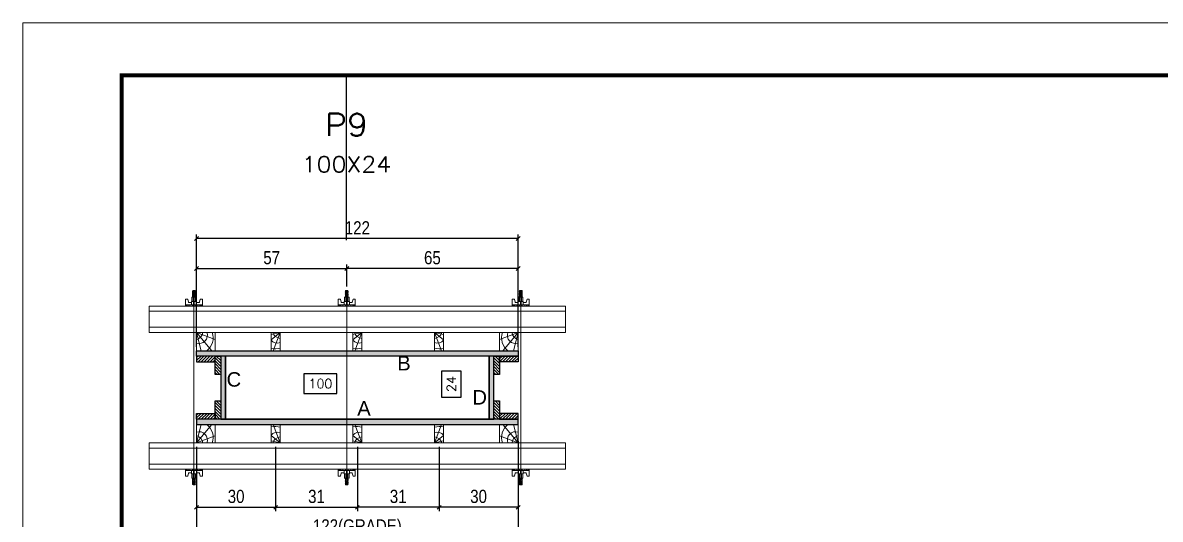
# Model space of a CAD drawing. Extents: x 2201 to 8455, y 252 to 7045.
# Drawn here: x 2201 to 3065, y 3222 to 3599 of the extents above; entities that cross this region are included whole.
import ezdxf
from ezdxf.enums import TextEntityAlignment as Align

# ---------------------------------------------------------------- set-up
doc = ezdxf.new("R2010")
doc.units = 0
doc.linetypes.add('DASHED', pattern=[0.75, 0.5, -0.25])
doc.linetypes.add('HIDDEN', pattern=[0.375, 0.25, -0.125])
for name, color, linetype in [('CHAPA', 1, 'Continuous'), ('Cota Seção (2x)', 241, 'Continuous'), ('Painéis', 200, 'Continuous'), ('SARRAFO', 251, 'Continuous'), ('Texto de Titulo', 7, 'Continuous'), ('Texto Qtd Sarr', 242, 'Continuous'), ('TEXTO_GERAL', 7, 'Continuous')]:
    doc.layers.add(name, color=color, linetype=linetype)
for name, color, linetype, lineweight in [('Folhas', 255, 'Continuous', 9), ('Hachura', 251, 'Continuous', 9), ('Madeira', 126, 'Continuous', 18), ('Perfil Metálico', 224, 'Continuous', 18), ('SARRAFO DE PRESSAO', 251, 'DASHED', 9), ('Texto Seção', 7, 'Continuous', 15)]:
    doc.layers.add(name, color=color, linetype=linetype, lineweight=lineweight)
doc.styles.add('ARIAL', font='arial.ttf')
doc.styles.add('COTA TECNICA 2X', font='techl___.ttf', dxfattribs={"height": 10})
doc.styles.add('ROMANS', font='romans.shx')
doc.dimstyles.new('SECAO PILAR', dxfattribs={"dimtxt": 10, "dimasz": 3, "dimexe": 3, "dimexo": 3, "dimgap": 3, "dimtad": 1, "dimdec": 1, "dimlfac": 0.5, "dimzin": 12, "dimdsep": 46, "dimtxsty": 'COTA TECNICA 2X', "dimblk1": 'OBLIQUE', "dimblk2": 'OBLIQUE', "dimsah": 1, "dimcen": 0.9, "dimclrd": 256, "dimclre": 256, "dimclrt": 256, "dimadec": 1, "dimazin": 3, "dimtfac": 1, "dimtdec": 1, "dimtmove": 0, "dimatfit": 3, "dimfxl": 1, "dimtolj": 1, "dimtzin": 12, "dimarcsym": 0})
doc.dimstyles.new('SECÇÃO 2', dxfattribs={"dimtxt": 7, "dimasz": 6, "dimexe": 0.18, "dimexo": 2, "dimgap": -4, "dimtad": 3, "dimdec": 1, "dimlfac": 0.5, "dimzin": 12, "dimdsep": 46, "dimtxsty": 'ROMANS', "dimblk": 'ARCHTICK', "dimcen": 0.09, "dimse1": 1, "dimse2": 1, "dimsd1": 1, "dimsd2": 1, "dimclrd": 180, "dimclre": 5, "dimclrt": 1, "dimadec": 0, "dimazin": 3, "dimtfac": 1, "dimtdec": 1, "dimtofl": 0, "dimtmove": 0, "dimatfit": 3, "dimldrblk": 'ARCHTICK', "dimfxl": 1, "dimtolj": 1, "dimtzin": 0, "dimarcsym": 0})

# ---------------------------------------------------------------- blocks, each defined once
blk = doc.blocks.new('9999999999')
at = {"layer": 'Folhas'}
blk.add_lwpolyline([(98138.98, 34190.21), (99623.98, 34190.21), (99623.98, 35240.21), (98138.98, 35240.21)], close=True, dxfattribs=at)
at = {"layer": 'Folhas', "color": 30, "const_width": 3}
blk.add_lwpolyline([(98213.98, 34230.21), (99583.98, 34230.21), (99583.98, 35200.21), (98213.98, 35200.21)], close=True, dxfattribs=at)
blk = doc.blocks.new('titulo1')
at = {"layer": 'Defpoints', "color": 252, "linetype": 'HIDDEN', "ltscale": 2}
blk.add_line((0, 0), (0, 125), dxfattribs=at)
at = {"layer": 'Defpoints', "style": 'ROMANS', "oblique": 15}
blk.add_attdef('FOLHA', text='', height=10, dxfattribs=at).set_placement((0, 15.58), align=Align.MIDDLE_CENTER)
at = {"layer": 'Texto Qtd Sarr', "color": 3, "style": 'ROMANS', "oblique": 15}
for tag, height, p in [('TITULO', 17, (0, 71.45)), ('SEÇÃO', 12, (0, 41.55))]:
    blk.add_attdef(tag, text='', height=height, dxfattribs=at).set_placement(p, align=Align.MIDDLE_CENTER)
blk = doc.blocks.new('*D377')
at = {"layer": 'Cota Seção (2x)', "color": 180, "lineweight": -2, "transparency": 16777216}
for p, q in [((2439.81, 3332.46), (2414.81, 3332.46)), ((2414.81, 3332.46), (2414.81, 3317.46)), ((2439.81, 3317.46), (2439.81, 3332.46)), ((2414.81, 3317.46), (2439.81, 3317.46))]:
    blk.add_line(p, q, dxfattribs=at)
at = {"layer": 'Defpoints', "color": 0, "transparency": 16777216}
for p in [(2355.32, 3345.85), (2555.32, 3345.85), (2355.32, 3313.46)]:
    blk.add_point(p, dxfattribs=at)
at = {"layer": 'Cota Seção (2x)', "color": 1, "transparency": 16777216, "insert": (2427.31, 3324.96), "char_height": 7, "attachment_point": 5, "style": 'ROMANS'}
blk.add_mtext('\\A1;100', dxfattribs=at)
blk = doc.blocks.new('_ArchTick')
at = {"color": 0, "linetype": 'ByBlock', "const_width": 0.15}
blk.add_lwpolyline([(-0.5, -0.5), (0.5, 0.5)], dxfattribs=at)
blk = doc.blocks.new('_Oblique')
at = {"color": 0, "linetype": 'ByBlock', "lineweight": -2}
blk.add_line((-0.5, -0.5), (0.5, 0.5), dxfattribs=at)
blk = doc.blocks.new('*D378')
at = {"layer": 'Cota Seção (2x)', "lineweight": -2, "transparency": 16777216}
for p, q in [((2333.32, 3352.85), (2333.32, 3438.14)), ((2577.32, 3352.85), (2577.32, 3438.14)), ((2577.32, 3435.14), (2333.32, 3435.14))]:
    blk.add_line(p, q, dxfattribs=at)
at = {"layer": 'Defpoints', "color": 0, "transparency": 16777216}
for p in [(2333.32, 3435.14), (2333.32, 3349.85), (2577.32, 3349.85)]:
    blk.add_point(p, dxfattribs=at)
at = {"layer": 'Cota Seção (2x)', "lineweight": -2, "transparency": 16777216, "xscale": 3, "yscale": 3, "zscale": 3, "rotation": 180}
blk.add_blockref('_Oblique', (2333.32, 3435.14), dxfattribs=at)
at = {"layer": 'Cota Seção (2x)', "lineweight": -2, "transparency": 16777216, "xscale": 3, "yscale": 3, "zscale": 3}
blk.add_blockref('_Oblique', (2577.32, 3435.14), dxfattribs=at)
at = {"layer": 'Cota Seção (2x)', "transparency": 16777216, "insert": (2455.32, 3443.2), "char_height": 10, "attachment_point": 5, "style": 'COTA TECNICA 2X'}
blk.add_mtext('\\A1;122', dxfattribs=at)
blk = doc.blocks.new('*D379')
at = {"layer": 'Cota Seção (2x)', "lineweight": -2, "transparency": 16777216}
for p, q in [((2447.25, 3398.65), (2447.25, 3415.37)), ((2577.32, 3412.37), (2447.25, 3412.37)), ((2577.32, 3386.85), (2577.32, 3415.37))]:
    blk.add_line(p, q, dxfattribs=at)
at = {"layer": 'Defpoints', "color": 0, "transparency": 16777216}
for p in [(2447.25, 3412.37), (2447.25, 3395.65), (2577.32, 3383.85)]:
    blk.add_point(p, dxfattribs=at)
at = {"layer": 'Cota Seção (2x)', "lineweight": -2, "transparency": 16777216, "xscale": 3, "yscale": 3, "zscale": 3, "rotation": 180}
blk.add_blockref('_Oblique', (2447.25, 3412.37), dxfattribs=at)
at = {"layer": 'Cota Seção (2x)', "lineweight": -2, "transparency": 16777216, "xscale": 3, "yscale": 3, "zscale": 3}
blk.add_blockref('_Oblique', (2577.32, 3412.37), dxfattribs=at)
at = {"layer": 'Cota Seção (2x)', "transparency": 16777216, "insert": (2512.29, 3420.48), "char_height": 10, "attachment_point": 5, "style": 'COTA TECNICA 2X'}
blk.add_mtext('\\A1;65', dxfattribs=at)
blk = doc.blocks.new('*D380')
at = {"layer": 'Cota Seção (2x)', "lineweight": -2, "transparency": 16777216}
for p, q in [((2333.32, 3386.85), (2333.32, 3415.37)), ((2333.32, 3412.37), (2447.25, 3412.37)), ((2447.25, 3398.65), (2447.25, 3415.37))]:
    blk.add_line(p, q, dxfattribs=at)
at = {"layer": 'Defpoints', "color": 0, "transparency": 16777216}
for p in [(2447.25, 3412.37), (2447.25, 3395.65), (2333.32, 3383.85)]:
    blk.add_point(p, dxfattribs=at)
at = {"layer": 'Cota Seção (2x)', "lineweight": -2, "transparency": 16777216, "xscale": 3, "yscale": 3, "zscale": 3, "rotation": 180}
blk.add_blockref('_Oblique', (2333.32, 3412.37), dxfattribs=at)
at = {"layer": 'Cota Seção (2x)', "lineweight": -2, "transparency": 16777216, "xscale": 3, "yscale": 3, "zscale": 3}
blk.add_blockref('_Oblique', (2447.25, 3412.37), dxfattribs=at)
at = {"layer": 'Cota Seção (2x)', "transparency": 16777216, "insert": (2390.29, 3420.48), "char_height": 10, "attachment_point": 5, "style": 'COTA TECNICA 2X'}
blk.add_mtext('\\A1;57', dxfattribs=at)
blk = doc.blocks.new('*D381')
at = {"layer": 'Cota Seção (2x)', "color": 180, "lineweight": -2, "transparency": 16777216}
for p, q in [((2534.18, 3334.42), (2519.18, 3334.42)), ((2519.18, 3334.42), (2519.18, 3314.75)), ((2534.18, 3314.75), (2534.18, 3334.42)), ((2519.18, 3314.75), (2534.18, 3314.75))]:
    blk.add_line(p, q, dxfattribs=at)
at = {"layer": 'Defpoints', "color": 0, "transparency": 16777216}
for p in [(2555.32, 3345.85), (2538.18, 3297.85), (2555.32, 3297.85)]:
    blk.add_point(p, dxfattribs=at)
at = {"layer": 'Cota Seção (2x)', "color": 1, "transparency": 16777216, "insert": (2526.68, 3324.58), "char_height": 7, "attachment_point": 5, "rotation": 90, "style": 'ROMANS'}
blk.add_mtext('\\A1;24', dxfattribs=at)
blk = doc.blocks.new('C')
at = {"layer": 'Hachura', "color": 0}
for p, q in [((0, 3.22), (0, -3.22)), ((0.45, 3.22), (0, 3.22)), ((0.46, 3.16), (0, 3.16)), ((0.46, 3.05), (0, 3.05)), ((0.46, 2.88), (0, 2.88)), ((0, 2.75), (0, -1.16)), ((0.46, 2.65), (0, 2.65)), ((0.46, 2.23), (0, 2.23)), ((0.46, 1.51), (0, 1.51)), ((0.39, 0.49), (0.17, 0.49)), ((0.45, -3.23), (0.45, 3.22)), ((0.45, 3.22), (2.58, 3.22)), ((1.74, 0.97), (0.45, 0.97)), ((1.45, 0.1), (0.45, 0.1)), ((1.35, 1.94), (1.35, 0.96)), ((2.58, 2.39), (1.47, 2.09)), ((1.74, -0.97), (1.74, 0.97)), ((1.74, 0.97), (1.74, 0.84)), ((1.74, 0.97), (1.74, 0.84)), ((1.74, 0.84), (3.35, 0.84)), ((3.35, 0.45), (1.74, 0.45)), ((2.58, 3.22), (2.58, 2.39)), ((3.32, 0.84), (3.32, -0.84)), ((3.35, 0.84), (3.35, -0.84)), ((3.68, 0.45), (3.35, 0.45)), ((3.84, -0.52), (3.35, 0.45)), ((3.35, 0.06), (3.67, -0.57)), ((3.68, 0.45), (4.16, -0.52)), ((3.72, 0.5), (4.25, -0.57)), ((4.37, -0.55), (3.83, 0.53)), ((4.15, 0.45), (3.93, 0.45)), ((4.42, -0.52), (3.93, 0.45)), ((4.15, 0.45), (4.26, 0.45)), ((4.26, 0.45), (4.74, -0.52)), ((4.3, 0.5), (4.83, -0.57)), ((4.95, -0.55), (4.41, 0.53)), ((4.51, 0.45), (4.84, 0.45)), ((5, -0.52), (4.51, 0.45)), ((4.84, 0.45), (5.32, -0.52)), ((4.88, 0.5), (5.41, -0.57)), ((5.53, -0.55), (4.99, 0.53)), ((5.58, -0.52), (5.09, 0.45)), ((5.42, 0.45), (5.09, 0.45)), ((5.58, -0.52), (5.09, 0.45)), ((5.42, 0.45), (5.74, -0.19)), ((5.46, 0.5), (5.74, -0.07)), ((5.74, 0.19), (5.57, 0.53)), ((5.74, 0.32), (5.68, 0.45)), ((5.68, 0.45), (5.74, 0.45)), ((5.74, 0.45), (5.9, 0.29)), ((5.74, 0.45), (5.74, -0.52)), ((5.9, -0.36), (5.9, 0.29)), ((0.45, 0), (0, 0)), ((0.46, -1.52), (0, -1.52)), ((0.46, -2.23), (0, -2.23)), ((0.46, -2.65), (0, -2.65)), ((0.46, -2.88), (0, -2.88)), ((0.46, -3.05), (0, -3.05)), ((0.46, -3.16), (0, -3.16)), ((0, -3.22), (2.57, -3.22)), ((0.08, -0.48), (0.29, -0.48)), ((0.29, -0.48), (0.4, -0.48)), ((0.45, 0), (0.45, -0.97)), ((0.45, -0.16), (1.45, -0.16)), ((0.45, -0.65), (0.45, -0.32)), ((0.45, -3.23), (0.45, -0.65)), ((0.45, -0.97), (1.74, -0.97)), ((1.35, -1.94), (1.35, -0.97)), ((2.58, -2.39), (1.47, -2.1)), ((3.35, -0.32), (1.74, -0.32)), ((3.35, -0.84), (1.74, -0.84)), ((2.58, -3.23), (2.58, -2.39)), ((3.35, -0.07), (3.58, -0.52)), ((3.35, -0.52), (3.58, -0.52)), ((3.84, -0.52), (4.16, -0.52)), ((4.42, -0.52), (4.74, -0.52)), ((4.63, -0.52), (4.74, -0.52)), ((5, -0.52), (5.32, -0.52)), ((5.58, -0.52), (5.74, -0.52)), ((5.74, -0.52), (5.9, -0.36)), ((5.74, -0.52), (5.74, -0.52))]:
    blk.add_line(p, q, dxfattribs=at)
for centre, radius, start, end in [((1.52, 1.94), 0.161, 104.7436, 180), ((1.44, -0.03), 0.129, 272.695, 87.305), ((3.81, 0.39), 0.143, 25.5688, 154.4312), ((4.39, 0.39), 0.143, 25.5688, 154.4312), ((4.97, 0.39), 0.143, 25.5688, 154.4312), ((5.55, 0.39), 0.143, 25.5688, 154.4312), ((0.17, -0.37), 0.174, 221.744, 317.8592), ((1.52, -1.94), 0.161, 180, 255.2564), ((3.71, -0.4), 0.174, 222.1408, 318.256), ((4.29, -0.4), 0.174, 222.1408, 318.256), ((4.87, -0.4), 0.174, 222.1408, 318.256), ((5.45, -0.4), 0.174, 222.1408, 318.256), ((5.61, -0.4), 0.174, 317.8592, 318.256)]:
    blk.add_arc(centre, radius, start, end, dxfattribs=at)
blk = doc.blocks.new('*D382')
at = {"layer": 'Cota Seção (2x)', "lineweight": -2, "transparency": 16777216}
for p, q in [((2577.32, 3281.18), (2577.32, 3203.13)), ((2333.32, 3276.85), (2333.32, 3203.13)), ((2577.32, 3206.13), (2333.32, 3206.13))]:
    blk.add_line(p, q, dxfattribs=at)
at = {"layer": 'Defpoints', "color": 0, "transparency": 16777216}
for p in [(2577.32, 3284.18), (2333.32, 3279.85), (2333.32, 3206.13)]:
    blk.add_point(p, dxfattribs=at)
at = {"layer": 'Cota Seção (2x)', "lineweight": -2, "transparency": 16777216, "xscale": 3, "yscale": 3, "zscale": 3, "rotation": 180}
blk.add_blockref('_Oblique', (2333.32, 3206.13), dxfattribs=at)
at = {"layer": 'Cota Seção (2x)', "lineweight": -2, "transparency": 16777216, "xscale": 3, "yscale": 3, "zscale": 3}
blk.add_blockref('_Oblique', (2577.32, 3206.13), dxfattribs=at)
at = {"layer": 'Cota Seção (2x)', "transparency": 16777216, "insert": (2455.32, 3215.35), "char_height": 10, "attachment_point": 5, "style": 'COTA TECNICA 2X'}
blk.add_mtext('\\A1;122(GRADE)', dxfattribs=at)
blk = doc.blocks.new('PONTALETE')
at = {"layer": 'Madeira'}
for q in [(2.71, 7), (7, 5.76), (7, 1.74)]:
    blk.add_line((0, 0), q, dxfattribs=at)
blk.add_lwpolyline([(0, 0), (7, 0), (7, 7), (0, 7)], close=True, dxfattribs=at)
for centre, radius, start, end in [((2.04, 0.06), 6.23, 37.2818, 109.0913), ((1.09, 0.9), 3.19, 343.603, 109.9847), ((-0.21, -0.78), 3.09, 14.6322, 86.0383)]:
    blk.add_arc(centre, radius, start, end, dxfattribs=at)
blk = doc.blocks.new('*D383')
at = {"layer": 'Cota Seção (2x)', "lineweight": -2, "transparency": 16777216}
for p, q in [((2517.32, 3276.85), (2517.32, 3227.99)), ((2577.32, 3276.85), (2577.32, 3227.99)), ((2577.32, 3230.99), (2517.32, 3230.99))]:
    blk.add_line(p, q, dxfattribs=at)
at = {"layer": 'Defpoints', "color": 0, "transparency": 16777216}
for p in [(2517.32, 3279.85), (2577.32, 3279.85), (2517.32, 3230.99)]:
    blk.add_point(p, dxfattribs=at)
at = {"layer": 'Cota Seção (2x)', "lineweight": -2, "transparency": 16777216, "xscale": 3, "yscale": 3, "zscale": 3, "rotation": 180}
blk.add_blockref('_Oblique', (2517.32, 3230.99), dxfattribs=at)
at = {"layer": 'Cota Seção (2x)', "lineweight": -2, "transparency": 16777216, "xscale": 3, "yscale": 3, "zscale": 3}
blk.add_blockref('_Oblique', (2577.32, 3230.99), dxfattribs=at)
at = {"layer": 'Cota Seção (2x)', "transparency": 16777216, "insert": (2547.32, 3239.21), "char_height": 10, "attachment_point": 5, "style": 'COTA TECNICA 2X'}
blk.add_mtext('\\A1;30', dxfattribs=at)
blk = doc.blocks.new('*D384')
at = {"layer": 'Cota Seção (2x)', "lineweight": -2, "transparency": 16777216}
for p, q in [((2455.32, 3276.85), (2455.32, 3227.99)), ((2517.32, 3276.85), (2517.32, 3227.99)), ((2517.32, 3230.99), (2455.32, 3230.99))]:
    blk.add_line(p, q, dxfattribs=at)
at = {"layer": 'Defpoints', "color": 0, "transparency": 16777216}
for p in [(2455.32, 3279.85), (2517.32, 3279.85), (2455.32, 3230.99)]:
    blk.add_point(p, dxfattribs=at)
at = {"layer": 'Cota Seção (2x)', "lineweight": -2, "transparency": 16777216, "xscale": 3, "yscale": 3, "zscale": 3, "rotation": 180}
blk.add_blockref('_Oblique', (2455.32, 3230.99), dxfattribs=at)
at = {"layer": 'Cota Seção (2x)', "lineweight": -2, "transparency": 16777216, "xscale": 3, "yscale": 3, "zscale": 3}
blk.add_blockref('_Oblique', (2517.32, 3230.99), dxfattribs=at)
at = {"layer": 'Cota Seção (2x)', "transparency": 16777216, "insert": (2486.32, 3239.21), "char_height": 10, "attachment_point": 5, "style": 'COTA TECNICA 2X'}
blk.add_mtext('\\A1;31', dxfattribs=at)
blk = doc.blocks.new('*D385')
at = {"layer": 'Cota Seção (2x)', "lineweight": -2, "transparency": 16777216}
for p, q in [((2333.32, 3276.85), (2333.32, 3227.99)), ((2393.32, 3276.85), (2393.32, 3227.99)), ((2333.32, 3230.99), (2393.32, 3230.99))]:
    blk.add_line(p, q, dxfattribs=at)
at = {"layer": 'Defpoints', "color": 0, "transparency": 16777216}
for p in [(2333.32, 3279.85), (2393.32, 3279.85), (2393.32, 3230.99)]:
    blk.add_point(p, dxfattribs=at)
at = {"layer": 'Cota Seção (2x)', "lineweight": -2, "transparency": 16777216, "xscale": 3, "yscale": 3, "zscale": 3, "rotation": 180}
blk.add_blockref('_Oblique', (2333.32, 3230.99), dxfattribs=at)
at = {"layer": 'Cota Seção (2x)', "lineweight": -2, "transparency": 16777216, "xscale": 3, "yscale": 3, "zscale": 3}
blk.add_blockref('_Oblique', (2393.32, 3230.99), dxfattribs=at)
at = {"layer": 'Cota Seção (2x)', "transparency": 16777216, "insert": (2363.32, 3239.21), "char_height": 10, "attachment_point": 5, "style": 'COTA TECNICA 2X'}
blk.add_mtext('\\A1;30', dxfattribs=at)
blk = doc.blocks.new('*D386')
at = {"layer": 'Cota Seção (2x)', "lineweight": -2, "transparency": 16777216}
for p, q in [((2393.32, 3276.85), (2393.32, 3227.99)), ((2455.32, 3276.85), (2455.32, 3227.99)), ((2393.32, 3230.99), (2455.32, 3230.99))]:
    blk.add_line(p, q, dxfattribs=at)
at = {"layer": 'Defpoints', "color": 0, "transparency": 16777216}
for p in [(2393.32, 3279.85), (2455.32, 3279.85), (2455.32, 3230.99)]:
    blk.add_point(p, dxfattribs=at)
at = {"layer": 'Cota Seção (2x)', "lineweight": -2, "transparency": 16777216, "xscale": 3, "yscale": 3, "zscale": 3, "rotation": 180}
blk.add_blockref('_Oblique', (2393.32, 3230.99), dxfattribs=at)
at = {"layer": 'Cota Seção (2x)', "lineweight": -2, "transparency": 16777216, "xscale": 3, "yscale": 3, "zscale": 3}
blk.add_blockref('_Oblique', (2455.32, 3230.99), dxfattribs=at)
at = {"layer": 'Cota Seção (2x)', "transparency": 16777216, "insert": (2424.32, 3239.21), "char_height": 10, "attachment_point": 5, "style": 'COTA TECNICA 2X'}
blk.add_mtext('\\A1;31', dxfattribs=at)
blk = doc.blocks.new('MEIO PONTALETE')
at = {"layer": 'Madeira'}
for q in [(2.71, 7), (3.5, 2.88), (3.5, 0.87)]:
    blk.add_line((0, 0), q, dxfattribs=at)
blk.add_lwpolyline([(0, 0), (3.5, 0), (3.5, 7), (0, 7)], close=True, dxfattribs=at)
for centre, radius, start, end in [((2.04, 0.06), 6.23, 76.4499, 109.0913), ((1.09, 0.9), 3.19, 40.9063, 109.9847), ((-0.21, -0.78), 3.09, 14.6322, 86.0383)]:
    blk.add_arc(centre, radius, start, end, dxfattribs=at)

msp = doc.modelspace()

# ---------------------------------------------------------------- hatches: boundary and pattern name
at = {"layer": 'Hachura'}
h = msp.add_hatch(color=256, dxfattribs=at)
h.dxf.hatch_style = 1
h.paths.add_polyline_path([(2333.32, 3345.85), (2333.32, 3349.85), (2577.32, 3349.85), (2577.32, 3345.85)])
h = msp.add_hatch(color=256, dxfattribs=at)
h.dxf.hatch_style = 1
h.paths.add_polyline_path([(2333.32, 3345.85), (2333.32, 3349.85), (2577.32, 3349.85), (2577.32, 3345.85)])
h = msp.add_hatch(dxfattribs=at)
h.set_pattern_fill('ANSI31', color=256, scale=0.5, angle=360, style=0)
h.set_pattern_definition([(45, (11836.2712, 26237.2553), (-1.12253202, 1.12253202), [])])
h.paths.add_polyline_path([(2347.32, 3345.85), (2347.32, 3341.45), (2333.32, 3341.45), (2333.32, 3345.85)])
h = msp.add_hatch(dxfattribs=at)
h.set_pattern_fill('ANSI31', color=256, scale=0.5, angle=630, style=0)
h.set_pattern_definition([(315, (25276.7275, -6157.1047), (1.12253202, 1.12253202), [])])
h.paths.add_polyline_path([(2347.32, 3331.85), (2351.72, 3331.85), (2351.72, 3345.85), (2347.32, 3345.85)])
h = msp.add_hatch(color=256, dxfattribs=at)
h.dxf.hatch_style = 1
h.paths.add_polyline_path([(2355.32, 3345.85), (2351.72, 3345.85), (2351.72, 3297.85), (2355.32, 3297.85)])
h = msp.add_hatch(color=256, dxfattribs=at)
h.dxf.hatch_style = 1
h.paths.add_polyline_path([(2355.32, 3345.85), (2351.72, 3345.85), (2351.72, 3297.85), (2355.32, 3297.85)])
h = msp.add_hatch(color=256, dxfattribs=at)
h.dxf.hatch_style = 1
h.paths.add_polyline_path([(2558.92, 3345.85), (2555.32, 3345.85), (2555.32, 3297.85), (2558.92, 3297.85)])
h = msp.add_hatch(color=256, dxfattribs=at)
h.dxf.hatch_style = 1
h.paths.add_polyline_path([(2558.92, 3345.85), (2555.32, 3345.85), (2555.32, 3297.85), (2558.92, 3297.85)])
h = msp.add_hatch(dxfattribs=at)
h.set_pattern_fill('ANSI31', color=256, scale=0.5, angle=630, style=0)
h.set_pattern_definition([(315, (25488.3275, -6157.1047), (1.12253202, 1.12253202), [])])
h.paths.add_polyline_path([(2558.92, 3331.85), (2563.32, 3331.85), (2563.32, 3345.85), (2558.92, 3345.85)])
h = msp.add_hatch(dxfattribs=at)
h.set_pattern_fill('ANSI31', color=256, scale=0.5, angle=360, style=0)
h.set_pattern_definition([(45, (11701.2712, 26237.2553), (-1.12253202, 1.12253202), [])])
h.paths.add_polyline_path([(2563.32, 3345.85), (2563.32, 3341.45), (2577.32, 3341.45), (2577.32, 3345.85)])
h = msp.add_hatch(dxfattribs=at)
h.set_pattern_fill('ANSI31', color=256, scale=0.5, angle=630, style=0)
h.set_pattern_definition([(315, (25276.7275, -6191.1047), (1.12253202, 1.12253202), [])])
h.paths.add_polyline_path([(2347.32, 3297.85), (2351.72, 3297.85), (2351.72, 3311.85), (2347.32, 3311.85)])
h = msp.add_hatch(dxfattribs=at)
h.set_pattern_fill('ANSI31', color=256, scale=0.5, angle=630, style=0)
h.set_pattern_definition([(315, (25488.3275, -6191.1047), (1.12253202, 1.12253202), [])])
h.paths.add_polyline_path([(2558.92, 3297.85), (2563.32, 3297.85), (2563.32, 3311.85), (2558.92, 3311.85)])
h = msp.add_hatch(dxfattribs=at)
h.set_pattern_fill('ANSI31', color=256, scale=0.5, angle=360, style=0)
h.set_pattern_definition([(45, (11836.2712, 26227.2553), (-1.12253202, 1.12253202), [])])
h.paths.add_polyline_path([(2347.32, 3297.85), (2347.32, 3302.25), (2333.32, 3302.25), (2333.32, 3297.85)])
h = msp.add_hatch(dxfattribs=at)
h.set_pattern_fill('ANSI31', color=256, scale=0.5, angle=360, style=0)
h.set_pattern_definition([(45, (11701.2712, 26227.2553), (-1.12253202, 1.12253202), [])])
h.paths.add_polyline_path([(2563.32, 3297.85), (2563.32, 3302.25), (2577.32, 3302.25), (2577.32, 3297.85)])
h = msp.add_hatch(color=256, dxfattribs=at)
h.dxf.hatch_style = 1
h.paths.add_polyline_path([(2333.32, 3297.85), (2333.32, 3293.85), (2577.32, 3293.85), (2577.32, 3297.85)])
h = msp.add_hatch(color=256, dxfattribs=at)
h.dxf.hatch_style = 1
h.paths.add_polyline_path([(2333.32, 3297.85), (2333.32, 3293.85), (2577.32, 3293.85), (2577.32, 3297.85)])

# ---------------------------------------------------------------- linework, layer by layer
at = {"layer": 'CHAPA'}
for points in [[(2333.32, 3345.85), (2333.32, 3349.85), (2577.32, 3349.85), (2577.32, 3345.85)], [(2333.32, 3345.85), (2333.32, 3349.85), (2577.32, 3349.85), (2577.32, 3345.85)], [(2355.32, 3345.85), (2351.72, 3345.85), (2351.72, 3297.85), (2355.32, 3297.85)], [(2355.32, 3345.85), (2351.72, 3345.85), (2351.72, 3297.85), (2355.32, 3297.85)], [(2558.92, 3345.85), (2555.32, 3345.85), (2555.32, 3297.85), (2558.92, 3297.85)], [(2558.92, 3345.85), (2555.32, 3345.85), (2555.32, 3297.85), (2558.92, 3297.85)], [(2333.32, 3297.85), (2333.32, 3293.85), (2577.32, 3293.85), (2577.32, 3297.85)], [(2333.32, 3297.85), (2333.32, 3293.85), (2577.32, 3293.85), (2577.32, 3297.85)]]:
    msp.add_lwpolyline(points, close=True, dxfattribs=at)
at = {"layer": 'Hachura'}
for p, q in [((2331.32, 3394.65), (2331.31, 3252.85)), ((2447.32, 3394.65), (2447.31, 3252.85)), ((2579.32, 3394.65), (2579.33, 3252.85))]:
    msp.add_line(p, q, dxfattribs=at)
at = {"layer": 'Madeira'}
for points in [[(2333.32, 3349.85), (2333.32, 3363.85), (2577.32, 3363.85), (2577.32, 3349.85)], [(2333.32, 3293.85), (2333.32, 3279.85), (2577.32, 3279.85), (2577.32, 3293.85)]]:
    msp.add_lwpolyline(points, close=True, dxfattribs=at)
at = {"layer": 'Painéis'}
msp.add_lwpolyline([(2555.32, 3297.85), (2555.32, 3345.85), (2355.32, 3345.85), (2355.32, 3297.85)], close=True, dxfattribs=at)
at = {"layer": 'Perfil Metálico'}
for points in [[(2297.32, 3383.85), (2297.32, 3363.85), (2613.32, 3363.85), (2613.32, 3383.85)], [(2613.32, 3367.85), (2613.32, 3379.85), (2297.32, 3379.85), (2297.32, 3367.85)], [(2297.32, 3259.85), (2297.32, 3279.85), (2613.32, 3279.85), (2613.32, 3259.85)], [(2613.32, 3275.85), (2613.32, 3263.85), (2297.32, 3263.85), (2297.32, 3275.85)]]:
    msp.add_lwpolyline(points, close=True, dxfattribs=at)
at = {"layer": 'SARRAFO'}
for points in [[(2333.32, 3341.45), (2347.32, 3341.45), (2347.32, 3345.85), (2333.32, 3345.85)], [(2351.72, 3345.85), (2351.72, 3331.85), (2347.32, 3331.85), (2347.32, 3345.85)], [(2351.72, 3345.85), (2351.72, 3331.85), (2347.32, 3331.85), (2347.32, 3345.85)], [(2563.32, 3345.85), (2563.32, 3331.85), (2558.92, 3331.85), (2558.92, 3345.85)], [(2563.32, 3345.85), (2563.32, 3331.85), (2558.92, 3331.85), (2558.92, 3345.85)], [(2577.32, 3341.45), (2563.32, 3341.45), (2563.32, 3345.85), (2577.32, 3345.85)], [(2351.72, 3311.85), (2351.72, 3297.85), (2347.32, 3297.85), (2347.32, 3311.85)], [(2351.72, 3311.85), (2351.72, 3297.85), (2347.32, 3297.85), (2347.32, 3311.85)], [(2563.32, 3311.85), (2563.32, 3297.85), (2558.92, 3297.85), (2558.92, 3311.85)], [(2563.32, 3311.85), (2563.32, 3297.85), (2558.92, 3297.85), (2558.92, 3311.85)], [(2333.32, 3302.25), (2347.32, 3302.25), (2347.32, 3297.85), (2333.32, 3297.85)], [(2577.32, 3302.25), (2563.32, 3302.25), (2563.32, 3297.85), (2577.32, 3297.85)]]:
    msp.add_lwpolyline(points, close=True, dxfattribs=at)

# ---------------------------------------------------------------- block references
at = {"layer": 'Hachura', "linetype": 'Continuous', "yscale": 2, "zscale": 2}
for p, xscale, rotation in [((2331.32, 3383.85), -2, 270), ((2447.32, 3383.85), -2, 270), ((2579.32, 3383.85), 2, 90), ((2331.32, 3259.85), 2, 270), ((2447.32, 3259.85), 2, 270), ((2579.32, 3259.85), -2, 90)]:
    msp.add_blockref('C', p, dxfattribs=dict(at, xscale=xscale, rotation=rotation))
at = {"layer": 'Madeira'}
for name, p, xscale, yscale, zscale, rotation in [('PONTALETE', (2333.32, 3363.85), 2, 2, 2, 270), ('PONTALETE', (2333.32, 3363.85), 2, 2, 2, 270), ('MEIO PONTALETE', (2396.82, 3363.85), 1.999999997962732, 1.999999997962732, 1.999999997962732, 180), ('MEIO PONTALETE', (2458.82, 3363.85), 1.999999997962732, 1.999999997962732, 1.999999997962732, 180), ('MEIO PONTALETE', (2513.82, 3363.85), -1.999999997962732, 1.999999997962732, 1.999999997962732, 180), ('PONTALETE', (2577.32, 3363.85), -2, 2, 2, 90), ('PONTALETE', (2333.32, 3279.85), -2, 2, 2, 270), ('PONTALETE', (2577.32, 3279.85), 2, 2, 2, 90)]:
    msp.add_blockref(name, p, dxfattribs=dict(at, xscale=xscale, yscale=yscale, zscale=zscale, rotation=rotation))
at = {"layer": 'Madeira', "yscale": 1.999999997962732, "zscale": 1.999999997962732}
for p, xscale in [((2396.82, 3279.85), -1.999999997962732), ((2458.82, 3279.85), -1.999999997962732), ((2513.82, 3279.85), 1.999999997962732)]:
    msp.add_blockref('MEIO PONTALETE', p, dxfattribs=dict(at, xscale=xscale))
at = {"layer": 'SARRAFO DE PRESSAO', "color": 6, "linetype": 'ByBlock'}
msp.add_blockref('9999999999', (-95937.61, -31641.27), dxfattribs=at)
at = {"layer": 'Texto Seção'}
ref = msp.add_blockref('titulo1', (2447.06, 3433.94), dxfattribs=at)
ref.add_attrib('TITULO', 'P9', dxfattribs={"layer": 'Texto de Titulo', "color": 7, "height": 17, "style": 'ROMANS', "width": 1.1}).set_placement((2447.06, 3521.44), align=Align.MIDDLE_CENTER)
ref.add_attrib('SEÇÃO', '100X24', dxfattribs={"layer": 'Texto de Titulo', "color": 7, "height": 12, "style": 'ROMANS', "width": 1.1}).set_placement((2447.06, 3491.44), align=Align.MIDDLE_CENTER)

# ---------------------------------------------------------------- texts
at = {"layer": 'TEXTO_GERAL', "style": 'ARIAL'}
for s, p in [('B', (2490.71, 3340.44)), ('C', (2361.61, 3328.12)), ('D', (2548.18, 3314.51)), ('A', (2460.36, 3306.15))]:
    msp.add_text(s, height=11, dxfattribs=at).set_placement(p, align=Align.MIDDLE_CENTER)

# ---------------------------------------------------------------- dimensions: what is measured, and where the dimension line sits
at = {"layer": 'Cota Seção (2x)', "color": 241}
for base, p1, p2, picture, middle in [((2333.32, 3435.14), (2577.32, 3349.85), (2333.32, 3349.85), '*D378', (2455.32, 3443.2)), ((2447.25, 3412.37), (2577.32, 3383.85), (2447.25, 3395.65), '*D379', (2512.29, 3420.48)), ((2455.32, 3230.99), (2517.32, 3279.85), (2455.32, 3279.85), '*D384', (2486.32, 3239.21)), ((2517.32, 3230.99), (2577.32, 3279.85), (2517.32, 3279.85), '*D383', (2547.32, 3239.21))]:
    dim = msp.add_linear_dim(base=base, p1=p1, p2=p2, angle=180, dimstyle='SECAO PILAR', dxfattribs=at)
    dim.commit()
    dim.dimension.update_dxf_attribs({"geometry": picture, "text_midpoint": middle})
for base, p1, p2, picture, middle in [((2447.25, 3412.37), (2333.32, 3383.85), (2447.25, 3395.65), '*D380', (2390.29, 3420.48)), ((2393.32, 3230.99), (2333.32, 3279.85), (2393.32, 3279.85), '*D385', (2363.32, 3239.21)), ((2455.32, 3230.99), (2393.32, 3279.85), (2455.32, 3279.85), '*D386', (2424.32, 3239.21))]:
    dim = msp.add_linear_dim(base=base, p1=p1, p2=p2, dimstyle='SECAO PILAR', dxfattribs=at)
    dim.commit()
    dim.dimension.update_dxf_attribs({"geometry": picture, "text_midpoint": middle})
for base, p2, angle, picture, middle in [((2355.32, 3313.46), (2355.32, 3345.85), 180, '*D377', (2427.31, 3313.46)), ((2538.18, 3297.85), (2555.32, 3297.85), 270, '*D381', (2538.18, 3324.58))]:
    dim = msp.add_linear_dim(base=base, p1=(2555.32, 3345.85), p2=p2, angle=angle, dimstyle='SECÇÃO 2', dxfattribs=at)
    dim.commit()
    dim.dimension.update_dxf_attribs({"geometry": picture, "text_midpoint": middle, "dimtype": 160})
dim = msp.add_linear_dim(base=(2333.32, 3206.13), p1=(2577.32, 3284.18), p2=(2333.32, 3279.85), angle=180, text='<>(GRADE)', dimstyle='SECAO PILAR', dxfattribs=at)
dim.commit()
dim.dimension.update_dxf_attribs({"geometry": '*D382', "text_midpoint": (2455.32, 3206.13), "dimtype": 160})

doc.saveas('drawing.dxf')
